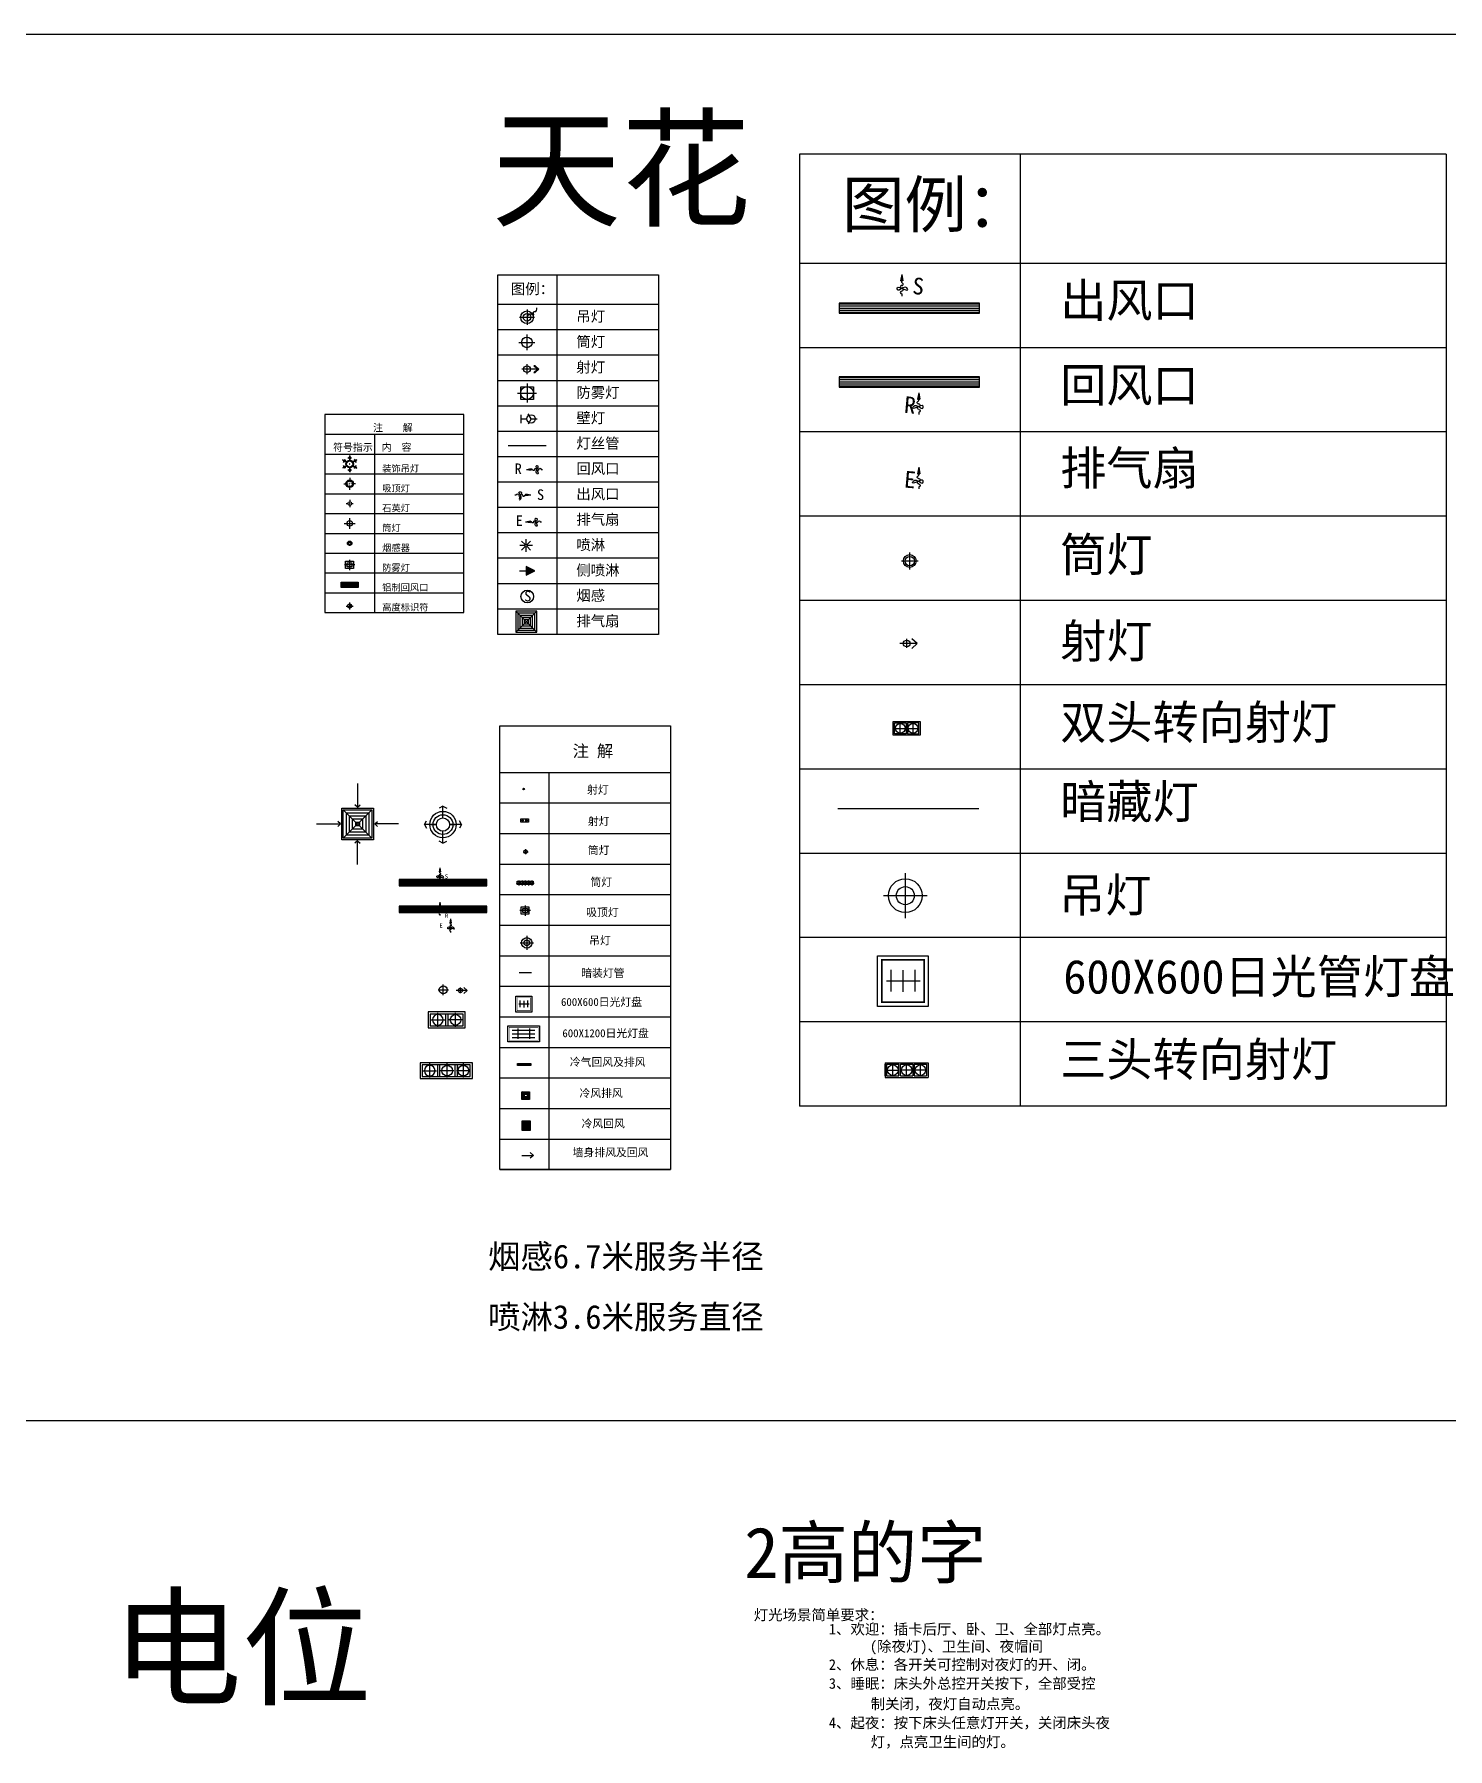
# Model space of a CAD drawing. Header units: millimetres. Extents: x 14385 to 129787, y 107826 to 186798.
# Drawn here: x 80893 to 94264, y 168550 to 184762 of the extents above; entities that cross this region are included whole.
import ezdxf

# ---------------------------------------------------------------- set-up
doc = ezdxf.new("R2010")
doc.units = ezdxf.units.MM
doc.header["$LTSCALE"] = 1000
doc.linetypes.add('DASHDOT2', pattern=[12.7, 6.35, -3.175, 0, -3.175])
for name, color, linetype in [('EM-ELEC', 61, 'Continuous'), ('EM-TEXT', 50, 'Continuous'), ('RC-FIN', 30, 'Continuous')]:
    doc.layers.add(name, color=color, linetype=linetype)
doc.styles.add('STO', font='')
doc.styles.get('STO').set_extended_font_data('SimSun')

# ---------------------------------------------------------------- blocks, each defined once
blk = doc.blocks.new('A$C17F63F54')
at = {"layer": 'RC-FIN'}
blk.add_hatch(color=22, dxfattribs=at).paths.add_polyline_path([(0, 128), (-7, 89), (6, 89)])
at = {"layer": 'RC-FIN', "color": 22}
for p, q in [((0, 128), (-7, 89, 304)), ((6, 89, 305), (-7, 89, 304)), ((0, 128), (6, 89, 305)), ((0, 87), (0, 89)), ((0, 80), (0, 87)), ((0, 12), (0, 0))]:
    blk.add_line(p, q, dxfattribs=at)
for centre, major_axis, start_param, end_param in [((0, 54), (5.86, 5.88), 0.633984, 2.356194), ((0, 54), (-5.94, 5.92), 0.785398, 2.356194), ((0, 21), (-5.94, 5.92), -0.785398, 0.785398), ((0, 21), (-5.94, 5.92), 0.785398, 2.356194), ((-4, 67), (-9.39, 9.35), 4.712389, 5.176037), ((0, 38), (-5.94, 5.92), 3.926991, 5.497787), ((0, 38), (5.92, 5.94), 3.926991, 5.497787), ((2, 69), (-4.65, 4.63), 2.20478, 4.248741), ((-4, 67), (-9.39, 9.35), 4.248741, 4.712389)]:
    blk.add_ellipse(centre, major_axis=major_axis, ratio=1, start_param=start_param, end_param=end_param, dxfattribs=at)
blk.add_spline([(0, 45, 8), (29, 49, -82), (13, 40, 8), (-27, 48, 8), (-25, 36, 8), (0, 45, 8)], degree=3, dxfattribs=at)

msp = doc.modelspace()

# ---------------------------------------------------------------- hatches: boundary and pattern name
at = {"layer": 'RC-FIN'}
for points in [[(89098.2, 182492.1), (89088, 182429.7), (89108.7, 182429.7)], [(89259.5, 181373.2), (89269.7, 181310.8), (89249, 181310.8)], [(89259.5, 180667.9), (89269.7, 180605.5), (89249, 180605.5)], [(85627.2, 179688.4), (85547.2, 179728.4), (85547.2, 179648.4)]]:
    msp.add_hatch(color=256, dxfattribs=at).paths.add_polyline_path(points)
h = msp.add_hatch(dxfattribs=at)
h.set_pattern_fill('DASH', color=256, scale=20.833333, angle=45, style=0)
h.set_pattern_definition([(45, (92348.4495, 177184.2437), (4e-16, 3.6828478), [2.6041667, -2.6041667])])
h.paths.add_polyline_path([(83876.7, 179355.7), (83895.4, 179355.7, 0.4142136), (83876.7, 179374.4)])
h.paths.add_polyline_path([(83876.7, 179336.9), (83876.7, 179355.7), (83857.9, 179355.7, 0.4142136)])
h = msp.add_hatch(dxfattribs=at)
h.set_pattern_fill('LINE', color=256, scale=100, style=0)
h.set_pattern_definition([(180.000004, (191200.315, 225902.225), (9e-07, -12.5), [])])
h.paths.add_polyline_path([(84344.8, 176710.5), (85172.8, 176710.4), (85172.8, 176770.4), (84344.8, 176770.5)])
h = msp.add_hatch(dxfattribs=at)
h.set_pattern_fill('LINE', color=256, scale=100, style=0)
h.set_pattern_definition([(180.000004, (191200.315, 225649.389), (9e-07, -12.5), [])])
h.paths.add_polyline_path([(84344.8, 176457.7), (85172.8, 176457.6), (85172.8, 176517.6), (84344.8, 176517.7)])
h = msp.add_hatch(dxfattribs=at)
h.set_pattern_fill('_U', color=256, scale=5, style=0, pattern_type=0)
h.set_pattern_definition([(0, (76256.6694, 166427.7955), (0, 5), [])])
h.paths.add_polyline_path([(85507.7, 174488.1), (85582.7, 174488.1), (85582.7, 174395.8), (85507.7, 174395.8)])

# ---------------------------------------------------------------- linework, layer by layer
at = {"color": 1}
for p, q in [((80368.9, 184762.2), (129786.9, 184762.2)), ((80368.9, 171654.3), (129786.9, 171654.3))]:
    msp.add_line(p, q, dxfattribs=at)
at = {"layer": 'RC-FIN'}
for p, q in [((94247.9, 183627.7), (88130.1, 183627.7)), ((88130.1, 183627.7), (88130.1, 174625.8)), ((90219.4, 183627.7), (90219.4, 174625.8, 0)), ((94247.9, 183627.7, 0), (94247.9, 174625.8, 0)), ((94247.9, 183627.7, 0), (94247.9, 174836.6, 0)), ((94247.9, 182595.5), (88130.1, 182595.5)), ((85277.4, 179086.7, 0), (85277.4, 182486.7)), ((85277.4, 182486.7), (86797.4, 182486.7)), ((85837.4, 182486.7), (85837.4, 179086.7)), ((86797.4, 182486.7), (86797.4, 179086.7)), ((89098.2, 182492.1, 5576.7), (89088, 182429.7, 6063.6)), ((89108.7, 182429.7, 6064), (89088, 182429.7, 6063.6)), ((89098.2, 182492.1, 5576.7), (89108.7, 182429.7, 6064)), ((89098.4, 182425.8, 5576.7), (89098.4, 182429.7, 5576.7)), ((89098.4, 182414.5, 5576.7), (89098.4, 182425.8, 5576.7)), ((89098.6, 182307.2, 5576.7), (89098.7, 182287.2, 5576.7)), ((86797.4, 182206.7, 0), (85277.4, 182206.7)), ((85482.2, 182086.9), (85626.2, 182086.9)), ((85554.2, 182158.9), (85554.2, 182014.9)), ((89833.3, 182219.6), (88508.4, 182219.7)), ((88508.4, 182219.7), (88508.4, 182123.7)), ((89833.3, 182210.5), (88508.4, 182210.5)), ((89833.3, 182190.5), (88508.4, 182190.5)), ((89833.3, 182170.5), (88508.4, 182170.5)), ((89833.3, 182150.5), (88508.4, 182150.5)), ((89833.3, 182130.5), (88508.4, 182130.5)), ((88508.4, 182123.7), (89833.3, 182123.6)), ((89833.3, 182123.6), (89833.3, 182219.6)), ((86797.4, 181966.7, 0), (85277.4, 181966.7)), ((85552.9, 181923.7, 0), (85552.9, 181773.7, 0)), ((85477.9, 181848.7, 0), (85627.9, 181848.7, 0)), ((94247.9, 181798.5), (88130.1, 181798.5)), ((86797.4, 181726.7, 0), (85277.4, 181726.7)), ((85666.2, 181595.3), (85506.2, 181595.3)), ((85554.2, 181547.3), (85554.2, 181643.3)), ((85630.2, 181627.3), (85618.2, 181627.3)), ((85618.2, 181627.3), (85654.2, 181595.3)), ((85654.2, 181595.3), (85618.2, 181563.3)), ((85666.2, 181595.3), (85630.2, 181627.3)), ((85630.2, 181563.3), (85666.2, 181595.3)), ((86797.4, 181486.7, 0), (85277.4, 181486.7)), ((85494.2, 181429.1), (85614.2, 181429.1)), ((85494.2, 181309.1), (85494.2, 181429.1)), ((85554.2, 181459.1), (85554.2, 181279.1)), ((85614.2, 181429.1), (85614.2, 181309.1)), ((85618.2, 181563.3), (85630.2, 181563.3)), ((89833.3, 181522.5), (88508.4, 181522.6)), ((88508.4, 181522.6), (88508.4, 181426.6)), ((89833.3, 181513.3), (88508.4, 181513.3)), ((89833.3, 181493.3), (88508.4, 181493.3)), ((89833.3, 181473.3), (88508.4, 181473.3)), ((89833.3, 181453.3), (88508.4, 181453.3)), ((89833.3, 181433.3), (88508.4, 181433.3)), ((88508.4, 181426.6), (89833.3, 181426.5)), ((89833.3, 181426.5), (89833.3, 181522.5)), ((85464.2, 181369.1), (85644.2, 181369.1)), ((85614.2, 181309.1), (85494.2, 181309.1)), ((89259.5, 181373.2, 2666.7), (89249, 181310.8, 3153.9)), ((89249, 181310.8, 3153.9), (89269.7, 181310.8, 3153.5)), ((89259.3, 181295.6, 2666.7), (89259.4, 181306.9, 2666.7)), ((89259.4, 181306.9, 2666.7), (89259.4, 181310.8, 2666.7)), ((89259.5, 181373.2, 2666.7), (89269.7, 181310.8, 3153.5)), ((86797.4, 181246.7, 0), (85277.4, 181246.7)), ((85498.3, 181084.7), (85498.3, 181164.7)), ((85498.3, 181124.7), (85552.1, 181124.7)), ((85592.1, 181124.7), (85563.3, 181174.6)), ((85592.1, 181124.7), (85563.3, 181074.7)), ((85592.1, 181124.7), (85649.8, 181124.7)), ((89259.1, 181188.3, 2666.7), (89259.1, 181168.3, 2666.7)), ((83642.8, 180980.5), (84955.3, 180980.5)), ((84111.5, 180980.5), (84111.5, 179293)), ((86797.4, 181006.7, 0), (85277.4, 181006.7)), ((94247.9, 181001.6), (88130.1, 181001.6)), ((83642.8, 180793), (84955.3, 180793)), ((83876.6, 180727.1), (83876.6, 180778.2)), ((83876.6, 180727.1), (83876.6, 180778.2)), ((83876.6, 180775.4), (83876.6, 180763.7)), ((83876.6, 180775.4), (83876.6, 180763.7)), ((86797.4, 180766.7, 0), (85277.4, 180766.7)), ((83642.8, 180605.5), (84955.3, 180605.5)), ((83852.5, 180713.2), (83808.2, 180738.7)), ((83852.5, 180713.2), (83808.2, 180738.7)), ((83852.5, 180685.3), (83808.2, 180659.7)), ((83852.5, 180685.3), (83808.2, 180659.7)), ((83810.7, 180737.3), (83820.7, 180731.5)), ((83810.7, 180737.3), (83820.7, 180731.5)), ((83810.7, 180661.2), (83820.7, 180667)), ((83810.7, 180661.2), (83820.7, 180667)), ((83823, 180675.4), (83817.3, 180685.3)), ((83823, 180675.4), (83817.3, 180685.3)), ((83817.5, 180713.4), (83823, 180723)), ((83817.5, 180713.4), (83823, 180723)), ((83829.2, 180733.8), (83834.9, 180743.6)), ((83829.2, 180733.8), (83834.9, 180743.6)), ((83834.7, 180655.1), (83829.2, 180664.7)), ((83834.7, 180655.1), (83829.2, 180664.7)), ((83831.5, 180725.3), (83841.8, 180719.3)), ((83831.5, 180725.3), (83841.8, 180719.3)), ((83831.5, 180673.2), (83841.8, 180679.1)), ((83831.5, 180673.2), (83841.8, 180679.1)), ((83870.4, 180640.9), (83859.1, 180640.9)), ((83870.4, 180640.9), (83859.1, 180640.9)), ((83859.3, 180757.6), (83870.4, 180757.6)), ((83859.3, 180757.6), (83870.4, 180757.6)), ((83876.6, 180751.4), (83876.6, 180739.5)), ((83876.6, 180751.4), (83876.6, 180739.5)), ((83876.6, 180671.4), (83876.6, 180620.3)), ((83876.6, 180671.4), (83876.6, 180620.3)), ((83876.6, 180647.1), (83876.6, 180659)), ((83876.6, 180647.1), (83876.6, 180659)), ((83876.6, 180623.1), (83876.6, 180634.7)), ((83876.6, 180623.1), (83876.6, 180634.7)), ((83882.8, 180757.6), (83894.2, 180757.6)), ((83882.8, 180757.6), (83894.2, 180757.6)), ((83893.9, 180640.9), (83882.8, 180640.9)), ((83893.9, 180640.9), (83882.8, 180640.9)), ((83900.8, 180713.2), (83945, 180738.7)), ((83900.8, 180713.2), (83945, 180738.7)), ((83900.8, 180685.3), (83945, 180659.7)), ((83900.8, 180685.3), (83945, 180659.7)), ((83921.8, 180725.3), (83911.5, 180719.3)), ((83921.8, 180725.3), (83911.5, 180719.3)), ((83921.8, 180673.2), (83911.5, 180679.1)), ((83921.8, 180673.2), (83911.5, 180679.1)), ((83924, 180664.7), (83918.4, 180654.9)), ((83924, 180664.7), (83918.4, 180654.9)), ((83918.5, 180743.4), (83924, 180733.8)), ((83918.5, 180743.4), (83924, 180733.8)), ((83930.2, 180723), (83935.9, 180713.2)), ((83930.2, 180723), (83935.9, 180713.2)), ((83935.8, 180685), (83930.2, 180675.4)), ((83935.8, 180685), (83930.2, 180675.4)), ((83942.6, 180737.3), (83932.5, 180731.5)), ((83942.6, 180737.3), (83932.5, 180731.5)), ((83942.6, 180661.2), (83932.5, 180667)), ((83942.6, 180661.2), (83932.5, 180667)), ((89259.5, 180667.9, 2666.7), (89249, 180605.5, 3153.9)), ((89249, 180605.5, 3153.9), (89269.7, 180605.5, 3153.5)), ((89259.4, 180601.6, 2666.7), (89259.4, 180605.5, 2666.7)), ((89259.5, 180667.9, 2666.7), (89269.7, 180605.5, 3153.5)), ((83820.9, 180511.7), (83857.3, 180511.7)), ((83820.9, 180511.7), (83861, 180511.7)), ((83876.6, 180567.4), (83876.6, 180527.3)), ((83876.6, 180567.4), (83876.6, 180531.1)), ((83876.6, 180456), (83876.6, 180496.1)), ((83876.6, 180456), (83876.6, 180492.3)), ((83932.3, 180511.7), (83892.2, 180511.7)), ((83932.3, 180511.7), (83896, 180511.7)), ((86797.4, 180526.7, 0), (85277.4, 180526.7)), ((89259.1, 180483, 2666.7), (89259.1, 180463, 2666.7)), ((89259.3, 180590.3, 2666.7), (89259.4, 180601.6, 2666.7)), ((83642.8, 180418), (84955.3, 180418)), ((83843, 180324.2), (83864.6, 180324.2)), ((83843, 180324.2), (83864.6, 180324.2)), ((83876.6, 180358.9), (83876.6, 180336.2)), ((83876.6, 180358.9), (83876.6, 180336.2)), ((83876.6, 180312.2), (83876.6, 180289)), ((83876.6, 180312.2), (83876.6, 180289)), ((83888.7, 180324.2), (83910.7, 180324.2)), ((83888.7, 180324.2), (83910.7, 180324.2)), ((86797.4, 180286.7, 0), (85277.4, 180286.7)), ((83642.8, 180230.5), (84955.3, 180230.5)), ((83824.6, 180136.7), (83858.5, 180136.7)), ((83824.6, 180136.7), (83929.4, 180136.7)), ((83876.6, 180086.3), (83876.6, 180187.9)), ((83876.6, 180086.3), (83876.6, 180118.6)), ((94247.9, 180204.6), (88130.1, 180204.6)), ((83642.8, 180043), (84955.3, 180043)), ((86797.4, 180046.7, 0), (85277.4, 180046.7)), ((85536, 179936.2), (85502.3, 179969.9)), ((85545, 179940), (85545, 179987.6)), ((85554, 179936.3), (85587.7, 179969.9)), ((83642.8, 179855.5), (84955.3, 179855.5)), ((86797.4, 179806.7, 0), (85277.4, 179806.7)), ((85532.3, 179927.2), (85484.7, 179927.2)), ((85502.3, 179884.5), (85536, 179918.2)), ((85545, 179866.9), (85545, 179914.5)), ((85587.7, 179884.6), (85554, 179918.2)), ((85605.4, 179927.3), (85557.8, 179927.2)), ((89174.8, 179702.3, 2666.7), (89174.8, 179861.9, 2666.7)), ((83642.8, 179668), (84955.3, 179668)), ((83924.5, 179745.1), (83826, 179745.1)), ((83875.2, 179791.4), (83875.2, 179695.1)), ((85483.2, 179688.4), (85547.2, 179688.4)), ((85547.2, 179728.4), (85547.2, 179648.4)), ((85627.2, 179688.4), (85547.2, 179728.4)), ((85547.2, 179648.4), (85627.2, 179688.4)), ((89098, 179781.5, 2666.7), (89252.8, 179781.5, 2666.7)), ((94247.9, 179685.9, 0), (94247.9, 179685.9, 0)), ((83642.8, 179480.5), (84955.3, 179480.5)), ((83802.9, 179571.5), (83950.4, 179571.5)), ((83802.9, 179567.7), (83950.4, 179567.7)), ((83802.9, 179564), (83950.4, 179564)), ((83802.9, 179560.2), (83950.4, 179560.2)), ((83802.9, 179556.5), (83950.4, 179556.5)), ((83802.9, 179552.7), (83950.4, 179552.7)), ((83802.9, 179549), (83950.4, 179549)), ((83802.9, 179545.2), (83950.4, 179545.2)), ((83802.9, 179541.5), (83950.4, 179541.5)), ((86797.4, 179566.7, 0), (85277.4, 179566.7)), ((83844.6, 179355.7), (83908.7, 179355.7)), ((83876.7, 179323.6), (83876.7, 179387.7)), ((86797.4, 179326.7), (85277.4, 179326.7)), ((86797.4, 179326.7, 0), (85277.4, 179326.7)), ((94247.9, 179407.6), (88130.1, 179407.6)), ((85647.2, 179307.1), (85447.2, 179107.1)), ((85447.2, 179307.1), (85647.2, 179107.1)), ((85647.2, 179307.1), (85447.2, 179307.1)), ((85447.2, 179307.1), (85447.2, 179107.1)), ((85627.2, 179287.1), (85467.2, 179287.1)), ((85467.2, 179287.1), (85467.2, 179127.1)), ((85607.2, 179267.1), (85487.2, 179267.1)), ((85487.2, 179267.1), (85487.2, 179147.1)), ((85487.2, 179147.1), (85607.2, 179147.1)), ((85587.2, 179247.1), (85507.2, 179247.1)), ((85507.2, 179247.1), (85507.2, 179167.1)), ((85507.2, 179167.1), (85587.2, 179167.1)), ((85567.2, 179227.1), (85527.2, 179227.1)), ((85527.2, 179227.1), (85527.2, 179187.1)), ((85527.2, 179187.1), (85567.2, 179187.1)), ((85567.2, 179187.1), (85567.2, 179227.1)), ((85587.2, 179167.1), (85587.2, 179247.1)), ((85607.2, 179147.1), (85607.2, 179267.1)), ((85627.2, 179127.1), (85627.2, 179287.1)), ((85647.2, 179107.1), (85647.2, 179307.1)), ((86797.4, 179086.7), (85277.4, 179086.7, 0)), ((86797.4, 179086.7, 0), (85277.4, 179086.7, 0)), ((85447.2, 179107.1), (85647.2, 179107.1)), ((85467.2, 179127.1), (85627.2, 179127.1)), ((89245.3, 179001.6, 2666.7), (89080.6, 179001.6, 2666.7)), ((89145.7, 178959.4, 2666.7), (89145.7, 179044.5, 2666.7)), ((89245.3, 179001.6, 2666.7), (89194.4, 179043.9, 2666.7)), ((89245.3, 179001.6, 2666.7), (89194.4, 178953.7, 2666.7)), ((94247.9, 178610.6, 0), (88130.1, 178610.6, 0)), ((89017.7, 178262.6, 0), (89273.7, 178262.6, 0)), ((89017.7, 178134.6, 0), (89017.7, 178262.6, 0)), ((89030.5, 178249.8, 0), (89139.3, 178249.8, 0)), ((89030.5, 178147.4, 0), (89030.5, 178249.8, 0)), ((89030.5, 178198.6, 0), (89139.3, 178198.6, 0)), ((89084.9, 178147.4, 0), (89084.9, 178249.8, 0)), ((89139.3, 178249.8, 0), (89139.3, 178147.4, 0)), ((89139.3, 178198.6, 0), (89152.1, 178198.6, 0)), ((89152.1, 178198.6, 0), (89260.9, 178198.6, 0)), ((89261, 178249.8, 0), (89152.2, 178249.8, 0)), ((89152.2, 178249.8, 0), (89152.2, 178147.4, 0)), ((89206.5, 178147.4, 0), (89206.5, 178249.8, 0)), ((89261, 178147.4, 0), (89261, 178249.8, 0)), ((89273.7, 178262.6, 0), (89273.7, 178134.6, 0)), ((89273.7, 178134.6, 0), (89017.7, 178134.6, 0)), ((89139.3, 178147.4, 0), (89030.5, 178147.4, 0)), ((89152.2, 178147.4, 0), (89261, 178147.4, 0)), ((85298.2, 177782.8), (86907.8, 177782.8)), ((85761.7, 177782.8), (85761.7, 174026.4)), ((94247.9, 177813.7, 0), (88130.1, 177813.7, 0)), ((84758.9, 177463.8), (84723.6, 177444.3)), ((84758.9, 177463.8), (84794.1, 177444.3)), ((84758.9, 177351.3), (84758.9, 177463.8)), ((85298.2, 177493.9), (86907.8, 177493.9)), ((88492.9, 177439.8, 2666.7), (89829, 177439.8, 2666.7)), ((84583.9, 177288.8), (84603.4, 177324.1)), ((84583.9, 177288.8), (84603.4, 177253.6)), ((84696.4, 177288.8), (84583.9, 177288.8)), ((84633.9, 177288.8), (84696.4, 177288.8)), ((84758.9, 177113.8), (84758.9, 177226.3)), ((84933.9, 177288.8), (84821.4, 177288.8)), ((84821.4, 177288.8), (84883.9, 177288.8)), ((84933.9, 177288.8), (84914.4, 177324.1)), ((84933.9, 177288.8), (84914.4, 177253.6)), ((85298.2, 177204.9), (86907.8, 177204.9)), ((84758.9, 177113.8), (84723.6, 177133.3)), ((84758.9, 177113.8), (84794.1, 177133.3)), ((85540.7, 177055.3), (85540.7, 177008.8)), ((85298.2, 176916), (86907.8, 176916)), ((85518.3, 177032.2), (85563.4, 177032.2)), ((94247.9, 177016.7), (88130.1, 177016.7)), ((85453.8, 176736.4), (85498.9, 176736.4)), ((85476.2, 176759.5), (85476.2, 176713)), ((85484.4, 176736.4), (85529.5, 176736.4)), ((85489.9, 176752.3), (85489.9, 176722.3)), ((85506.8, 176759.5), (85506.8, 176713)), ((85515, 176736.4), (85560.1, 176736.4)), ((85520.5, 176752.3), (85520.5, 176722.3)), ((85537.4, 176759.5), (85537.4, 176713)), ((85545.6, 176736.4), (85590.7, 176736.4)), ((85551.1, 176752.3), (85551.1, 176722.3)), ((85568, 176759.5), (85568, 176713)), ((85576.2, 176736.4), (85621.3, 176736.4)), ((85581.7, 176752.3), (85581.7, 176722.3)), ((85598.6, 176759.5), (85598.6, 176713)), ((85612.3, 176752.3), (85612.3, 176722.3)), ((89132.5, 176828, 0), (89132.5, 176402.4, 0)), ((94247.9, 176776.3, 0), (94247.9, 176776.3, 0)), ((85298.2, 176627), (86907.8, 176627)), ((88927.7, 176616.8, 0), (89340.5, 176616.8, 0)), ((85585.7, 176476.7), (85487.2, 176476.7)), ((85536.5, 176523), (85536.5, 176426.7)), ((85298.2, 176338.1), (86907.8, 176338.1)), ((85551.6, 176236), (85551.6, 176103)), ((85487.6, 176170), (85616.6, 176170)), ((94247.9, 176219.7), (88130.1, 176219.7)), ((85298.2, 176049.1), (86907.8, 176049.1)), ((84761.3, 175676.6, 1666.7), (84761.3, 175776.4, 1666.7)), ((84924.3, 175694.6), (84924.3, 175747.8)), ((84986.6, 175721), (84954.8, 175747.4)), ((85298.2, 175760.1), (86907.8, 175760.1)), ((85595.6, 175887.6), (85480.8, 175887.6)), ((89271.7, 175809.2, 0), (88956, 175809.2, 0)), ((94247.9, 175806.5, 0), (94247.9, 175806.5, 0)), ((84713.3, 175726.1, 1666.7), (84810.1, 175726.1, 1666.7)), ((84986.6, 175721), (84883.7, 175721)), ((84986.6, 175721), (84954.8, 175691.1)), ((85573.6, 175591.5), (85475, 175591.5)), ((84646.2, 175442.2, 1666.7), (84775.2, 175442.2, 1666.7)), ((84710.2, 175376.2, 1666.7), (84710.2, 175509.2, 1666.7)), ((84784, 175497.2, 1666.7), (84784, 175387.2, 1666.7)), ((84804, 175497.2, 1666.7), (84804, 175387.2, 1666.7)), ((84941.8, 175442.2, 1666.7), (84812.8, 175442.2, 1666.7)), ((84877.8, 175376.2, 1666.7), (84877.8, 175509.2, 1666.7)), ((85298.2, 175471.2), (86907.8, 175471.2)), ((94247.9, 175422.8, 0), (88130.1, 175422.8, 0)), ((85467.1, 175360.4), (85467.1, 175261.7)), ((85578.6, 175359.7), (85578.6, 175261.7)), ((85298.2, 175182.2), (86907.8, 175182.2)), ((84569.5, 174961.7, 1666.7), (84698.5, 174961.7, 1666.7)), ((84633.5, 174895.7, 1666.7), (84633.5, 175028.7, 1666.7)), ((84707.4, 175016.7, 1666.7), (84707.4, 174906.7, 1666.7)), ((84727.4, 175016.7, 1666.7), (84727.4, 174906.7, 1666.7)), ((84862.2, 174961.7, 1666.7), (84733.2, 174961.7, 1666.7)), ((84798.2, 174895.7, 1666.7), (84798.2, 175028.7, 1666.7)), ((84872.4, 175016.7, 1666.7), (84872.4, 174906.7, 1666.7)), ((85016, 174961.7, 1666.7), (84887, 174961.7, 1666.7)), ((84892.4, 175016.7, 1666.7), (84892.4, 174906.7, 1666.7)), ((84952, 174895.7, 1666.7), (84952, 175028.7, 1666.7)), ((85464.5, 175022.4), (85589.5, 175022.4)), ((85464.5, 175016.8), (85589.5, 175016.8)), ((88942, 175035.8, 0), (88942, 174898.2, 0)), ((88942, 175035.8, 0), (89217.3, 175035.8, 0)), ((88942, 175035.8, 0), (89348, 175035.8, 0)), ((88942, 174912, 0), (88942, 175022.1, 0)), ((88955.7, 175022.1, 0), (89072.7, 175022.1, 0)), ((88955.7, 175022.1, 0), (88955.7, 174912, 0)), ((88955.7, 174967, 0), (89072.7, 174967, 0)), ((89014.2, 174912, 0), (89014.2, 175022.1, 0)), ((89072.7, 174912, 0), (89072.7, 175022.1, 0)), ((89203.4, 174967, 0), (89086.4, 174967, 0)), ((89086.5, 174912, 0), (89086.5, 175022.1, 0)), ((89086.5, 175022.1, 0), (89203.5, 175022.1, 0)), ((89144.9, 174912, 0), (89144.9, 175022.1, 0)), ((89203.5, 175022.1, 0), (89203.5, 174912, 0)), ((89334.1, 174967, 0), (89217.2, 174967, 0)), ((89217.3, 175022.1, 0), (89217.3, 174912, 0)), ((89217.3, 175022.1, 0), (89334.2, 175022.1, 0)), ((89275.6, 174912, 0), (89275.6, 175022.1, 0)), ((89334.2, 175022.1, 0), (89334.2, 174912, 0)), ((89348, 175035.8, 0), (89348, 174898.2, 0)), ((85298.2, 174893.3), (86907.8, 174893.3)), ((85298.2, 174893.3), (86907.8, 174893.3)), ((88942, 174898.2, 0), (89217.3, 174898.2, 0)), ((88942, 174898.2, 0), (89348, 174898.2, 0)), ((88955.7, 174912, 0), (89072.7, 174912, 0)), ((89086.5, 174912, 0), (89203.5, 174912, 0)), ((89217.3, 174912, 0), (89334.2, 174912, 0)), ((85528.8, 174738.1), (85503.8, 174763.1)), ((85528.8, 174713.1), (85503.8, 174688.1)), ((85553.8, 174738.1), (85578.8, 174763.1)), ((85578.8, 174688.1), (85553.8, 174713.1)), ((94247.9, 174625.8, 0), (88130.1, 174625.8, 0)), ((85298.2, 174604.3), (86907.8, 174604.3)), ((85298.2, 174315.4), (86907.8, 174315.4)), ((85503.8, 174161.2), (85615.9, 174161.2)), ((85615.9, 174161.2), (85584, 174186.7)), ((85615.9, 174161.2), (85584, 174135.8)), ((85298.2, 174026.4), (86911.9, 174026.4)), ((85298.2, 174026.4), (86911.9, 174026.4)), ((85298.2, 174026.4), (86911.9, 174026.4))]:
    msp.add_line(p, q, dxfattribs=at)
at = {"layer": 'RC-FIN', "linetype": 'DASHDOT2', "ltscale": 10}
msp.add_line((85735.3, 180870.9), (85375.3, 180870.9), dxfattribs=at)
at = {"layer": 'RC-FIN'}
for points in [[(83642.8, 179293), (84955.3, 179293), (84955.3, 181168), (83642.8, 181168)], [(83859.1, 179957.1), (83861, 179960.5), (83865.3, 179958), (83863.3, 179954.7)], [(83865.4, 179964.8), (83868.7, 179966.8), (83871.2, 179962.5), (83867.8, 179960.6)], [(83874.7, 179968.4), (83878.5, 179968.4), (83878.5, 179963.4), (83874.7, 179963.4)], [(83884.5, 179966.8), (83887.9, 179964.8), (83885.4, 179960.6), (83882.1, 179962.5)], [(83892.3, 179960.5), (83894.2, 179957.1), (83889.9, 179954.7), (83888, 179958)], [(83857.4, 179947.3), (83857.4, 179951.1), (83862.4, 179951.1), (83862.4, 179947.3)], [(83861, 179938), (83859.1, 179941.3), (83863.3, 179943.8), (83865.3, 179940.4)], [(83868.7, 179931.6), (83865.4, 179933.6), (83867.8, 179937.8), (83871.2, 179935.9)], [(83878.5, 179930), (83874.7, 179930), (83874.7, 179935), (83878.5, 179935)], [(83887.9, 179933.6), (83884.5, 179931.6), (83882.1, 179935.9), (83885.4, 179937.8)], [(83894.2, 179941.3), (83892.3, 179938), (83888, 179940.4), (83889.9, 179943.8)], [(83895.8, 179951.1), (83895.8, 179947.3), (83890.9, 179947.3), (83890.9, 179951.1)], [(83911, 179709.8), (83837.5, 179709.8), (83837.5, 179780.3), (83911, 179780.3)], [(83896, 179724.8), (83852.5, 179724.8), (83852.5, 179765.3), (83896, 179765.3)], [(83795.4, 179581.5), (83957.9, 179581.5), (83957.9, 179531.5), (83795.4, 179531.5)], [(83802.9, 179574), (83950.4, 179574), (83950.4, 179539), (83802.9, 179539)], [(85298.3, 178222.7), (86911.9, 178222.7), (86911.9, 174026.4), (85298.2, 174026.4)], [(83801.4, 177144.5), (83801.4, 177444.5), (84101.4, 177444.5), (84101.4, 177144.5)], [(83816, 177159.1), (83816, 177429.8), (84086.8, 177429.8), (84086.8, 177159.1)], [(83845.3, 177188.4), (83845.3, 177400.5), (84057.5, 177400.5), (84057.5, 177188.4)], [(83874.6, 177217.6), (83874.6, 177371.3), (84028.2, 177371.3), (84028.2, 177217.6)], [(83903.9, 177246.9), (83903.9, 177342), (83999, 177342), (83999, 177246.9)], [(83933.1, 177276.2), (83933.1, 177312.7), (83969.7, 177312.7), (83969.7, 177276.2)], [(85496.4, 177343.1), (85569, 177343.1), (85569, 177313.1), (85496.4, 177313.1)], [(85461, 176752.3), (85612.3, 176752.3), (85612.3, 176722.3), (85461, 176722.3)], [(85572.2, 176441.4), (85498.7, 176441.4), (85498.7, 176511.9), (85572.2, 176511.9)], [(85557.2, 176456.4), (85513.7, 176456.4), (85513.7, 176496.9), (85557.2, 176496.9)], [(85598.2, 175666.3), (85598.2, 175516.3), (85448.2, 175516.3), (85448.2, 175666.3)], [(85372, 175384.9), (85672, 175384.9), (85672, 175234.9), (85372, 175234.9)], [(85464.5, 175028.4), (85589.5, 175028.4), (85589.5, 175010.8), (85464.5, 175010.8)], [(85503.8, 174763.1), (85578.8, 174763.1), (85578.8, 174688.1), (85503.8, 174688.1)], [(85516.3, 174750.6), (85566.3, 174750.6), (85566.3, 174700.6), (85516.3, 174700.6)], [(85528.8, 174738.1), (85553.8, 174738.1), (85553.8, 174713.1), (85528.8, 174713.1)], [(85507.7, 174488.1), (85582.7, 174488.1), (85582.7, 174395.8), (85507.7, 174395.8)]]:
    msp.add_lwpolyline(points, close=True, dxfattribs=at)
for points in [[(83826.4, 180669.8, 1), (83825.9, 180670.5, 1)], [(83826.4, 180669.8, 1), (83825.9, 180670.5, 1)], [(83826, 180728, 1), (83826.4, 180728.8, 1)], [(83826, 180728, 1), (83826.4, 180728.8, 1)], [(83877, 180697.4, 1), (83877, 180701.5, 1)], [(83877, 180697.4, 1), (83877, 180701.5, 1)], [(83877, 180641, 1), (83876.1, 180641, 1)], [(83877, 180641, 1), (83876.1, 180641, 1)], [(83876.2, 180757.5, 1), (83877.1, 180757.5, 1)], [(83876.2, 180757.5, 1), (83877.1, 180757.5, 1)], [(83926.8, 180728.7, 1), (83927.3, 180727.9, 1)], [(83926.8, 180728.7, 1), (83927.3, 180727.9, 1)], [(83927.2, 180670.5, 1), (83926.8, 180669.7, 1)], [(83927.2, 180670.5, 1), (83926.8, 180669.7, 1)], [(83876.6, 180510.3, 1), (83876.6, 180513.1, 1)], [(83876.6, 180510.3, 1), (83876.6, 180513.1, 1)], [(83875.8, 180324, 1), (83877.6, 180324, 1)], [(83875.8, 180324, 1), (83877.6, 180324, 1)], [(83876.9, 180135.5, 1), (83876.9, 180138.2, 1)], [(83876.9, 180135.5, 1), (83876.9, 180138.2, 1)]]:
    msp.add_lwpolyline(points, format="xyb", close=True, dxfattribs=at)
for points in [[(83951.4, 177677.1), (83951.4, 177452.1), (83926.4, 177477.1)], [(83951.4, 177677.1), (83951.4, 177452.1), (83976.4, 177477.1)], [(83816, 177159.1), (84086.8, 177429.8)], [(84086.8, 177159.1), (83816, 177429.8)], [(83563.6, 177294.5), (83788.6, 177294.5), (83763.6, 177319.5)], [(83563.6, 177294.5), (83788.6, 177294.5), (83763.6, 177269.5)], [(84339.3, 177294.5), (84114.3, 177294.5), (84139.3, 177319.5)], [(84339.3, 177294.5), (84114.3, 177294.5), (84139.3, 177269.5)], [(83951.4, 176911.8), (83951.4, 177136.8), (83926.4, 177111.8)], [(83951.4, 176911.8), (83951.4, 177136.8), (83976.4, 177111.8)], [(85487.4, 175624.3), (85487.4, 175561.1)], [(85522.4, 175623.3), (85522.4, 175560.1)], [(85558.4, 175624.3), (85558.4, 175561.1)], [(85414, 175345.1), (85627.2, 175345.1)], [(85414, 175274.1), (85627.2, 175274.1)], [(85415, 175309.1), (85628.2, 175309.1)]]:
    msp.add_lwpolyline(points, dxfattribs=at)
for points, elevation in [([(84344.8, 176710.5), (85172.8, 176710.4), (85172.8, 176770.4), (84344.8, 176770.5)], 0), ([(84344.8, 176457.7), (85172.8, 176457.6), (85172.8, 176517.6), (84344.8, 176517.7)], 0), ([(89350.2, 176048.7), (89350.2, 175568.7), (88870.2, 175568.7), (88870.2, 176048.7)], 0), ([(84969, 175517.2), (84619, 175517.2), (84619, 175367.2), (84969, 175367.2)], 1666.7), ([(84949, 175497.2), (84639, 175497.2), (84639, 175387.2), (84949, 175387.2)], 1666.7), ([(85037.4, 175036.7), (84542.4, 175036.7), (84542.4, 174886.7), (85037.4, 174886.7)], 1666.7), ([(85017.4, 175016.7), (84562.4, 175016.7), (84562.4, 174906.7), (85017.4, 174906.7)], 1666.7)]:
    msp.add_lwpolyline(points, close=True, dxfattribs=dict(at, elevation=elevation))
at = {"layer": 'RC-FIN', "const_width": 16, "elevation": 0}
msp.add_lwpolyline([(89310.2, 176008.7), (89310.2, 175608.7), (88910.2, 175608.7), (88910.2, 176008.7)], close=True, dxfattribs=at)
at = {"layer": 'RC-FIN', "elevation": 0}
for points in [[(88995.8, 175914.3), (88995.8, 175711.9)], [(89107.8, 175911.1), (89107.8, 175708.7)], [(89223, 175914.3), (89223, 175711.9)]]:
    msp.add_lwpolyline(points, dxfattribs=at)
at = {"layer": 'RC-FIN', "const_width": 5}
for points in [[(85585.7, 175653.8), (85585.7, 175528.8), (85460.7, 175528.8), (85460.7, 175653.8)], [(85384.5, 175372.4), (85659.5, 175372.4), (85659.5, 175247.4), (85384.5, 175247.4)]]:
    msp.add_lwpolyline(points, close=True, dxfattribs=at)
at = {"layer": 'RC-FIN'}
for centre, radius in [((85554.2, 182086.9), 60), ((85554.2, 182086.9), 36), ((85552.9, 181848.7, 0), 50), ((85554.2, 181595.3), 32), ((85554.2, 181369.1), 60), ((85592.1, 181124.7), 40), ((83876.6, 180757.6), 9), ((83826.1, 180728.4), 9), ((83826.1, 180670.1), 9), ((83876.6, 180699.2), 35.1), ((83876.6, 180699.2), 29.7), ((83876.6, 180640.9), 9), ((83927.1, 180728.4), 9), ((83927.1, 180670.1), 9), ((83876.6, 180511.7), 35.6), ((83876.6, 180511.7), 28.1), ((83876.6, 180324.2), 17.5), ((83876.6, 180136.7), 26.2), ((83876.6, 179949.2), 21), ((83876.6, 179949.2), 10.5), ((89174.8, 179781.5, 2666.7), 60), ((89174.8, 179780.9, 2666.7), 44.3), ((85556.7, 179445.8), 60), ((83876.7, 179355.7), 18.8), ((89145.7, 179001.6, 2666.7), 32), ((89084.9, 178198.6, 0), 46.6), ((89206.5, 178198.6, 0), 46.6), ((85522, 177625.2), 7.5), ((84758.9, 177288.8), 125), ((84758.9, 177288.8), 93.8), ((84758.9, 177288.8), 62.5), ((85512.5, 177327.4), 7.5), ((85549.6, 177327.4), 7.5), ((85540.7, 177032.2), 17.5), ((85476.2, 176736.4), 17.5), ((85506.8, 176736.4), 17.5), ((85537.4, 176736.4), 17.5), ((85568, 176736.4), 17.5), ((85598.6, 176736.4), 17.5), ((89132.5, 176616.8, 0), 160), ((89132.5, 176616.8, 0), 85.2), ((85551.6, 176170), 50), ((85551.6, 176170), 26.6), ((84761.3, 175726.1, 1666.7), 37.5), ((84924.3, 175721), 20), ((84877.8, 175442.2, 1666.7), 50), ((84798.2, 174961.7, 1666.7), 50), ((84952, 174961.7, 1666.7), 50), ((89014.2, 174967, 0), 50.1), ((89144.9, 174967, 0), 50.1), ((89275.6, 174967, 0), 50.1)]:
    msp.add_circle(centre, radius, dxfattribs=at)
for start, end in [(156.31387, 173.68613), (126.31387, 143.68613), (96.31387, 113.68613), (66.31387, 83.68613), (36.31387, 53.68613), (6.31387, 23.68613), (186.31387, 203.68613), (216.31387, 233.68613), (246.31387, 263.68613), (276.31387, 293.68613), (306.31387, 323.68613), (336.31387, 353.68613)]:
    msp.add_arc((83876.6, 179949.2), 17.5, start, end, dxfattribs=at)
for centre, major_axis, start_param, end_param in [((89098.3, 182374.3, 5576.7), (9.39, 9.39), 0.6360116, 2.3582222), ((89091.7, 182394.4, 5576.7), (-15, 15), -1.5687686, -1.105121), ((89101.9, 182397.8, 5576.7), (7.42, 7.42), 3.7776042, 5.8215654), ((89091.7, 182394.4, 5576.7), (15, 15), 5.8215654, 6.285213), ((89098.5, 182374.3, 5576.7), (9.48, 9.48), 2.3582222, 3.9290185), ((89098.6, 182320.6, 5576.7), (-9.48, 9.48), -0.7833704, 0.7874259), ((89098.6, 182320.6, 5576.7), (9.48, 9.48), 2.3582222, 3.9290185), ((89098.5, 182347.4, 5576.7), (-9.48, 9.48), 3.9290185, 5.4998149), ((89098.5, 182347.4, 5576.7), (9.48, 9.48), 3.9290185, 5.4998149)]:
    msp.add_ellipse(centre, major_axis=major_axis, ratio=1, start_param=start_param, end_param=end_param, dxfattribs=at)
at = {"layer": 'RC-FIN', "extrusion": (0, 0, -1)}
for centre, major_axis, start_param, end_param in [((89255.9, 181278.9, 2666.7), (7.42, 7.42), 2.2068079, 4.2507691), ((89266, 181275.5, 2666.7), (-15, 15), 5.8215654, 6.285213), ((89266, 181275.5, 2666.7), (-15, 15), 0.0020277, 0.4656753), ((89259.4, 181255.4, 2666.7), (-9.39, 9.39), 0.6360116, 2.3582222), ((89259.3, 181255.4, 2666.7), (-9.48, 9.48), 2.3582222, 3.9290185), ((89259.2, 181228.5, 2666.7), (9.48, 9.48), 3.9290185, 5.4998149), ((89259.2, 181228.5, 2666.7), (-9.48, 9.48), 3.9290185, 5.4998149), ((89259.2, 181201.7, 2666.7), (9.48, 9.48), 0.7874259, 2.3582222), ((89259.2, 181201.7, 2666.7), (9.48, 9.48), -0.7833704, 0.7874259), ((89255.9, 180573.5, 2666.7), (7.42, 7.42), 2.2068079, 4.2507691), ((89259.2, 180523.2, 2666.7), (9.48, 9.48), 3.9290185, 5.4998149), ((89259.2, 180523.2, 2666.7), (-9.48, 9.48), 3.9290185, 5.4998149), ((89266, 180570.1, 2666.7), (-15, 15), 5.8215654, 6.285213), ((89266, 180570.1, 2666.7), (-15, 15), 0.0020277, 0.4656753), ((89259.4, 180550, 2666.7), (-9.39, 9.39), 0.6360116, 2.3582222), ((89259.2, 180496.4, 2666.7), (9.48, 9.48), 0.7874259, 2.3582222), ((89259.3, 180550, 2666.7), (-9.48, 9.48), 2.3582222, 3.9290185), ((89259.2, 180496.4, 2666.7), (9.48, 9.48), -0.7833704, 0.7874259), ((85545, 179927.2), (-9.01, 9.01), 5.8901934, 12.1733787)]:
    msp.add_ellipse(centre, major_axis=major_axis, ratio=1, start_param=start_param, end_param=end_param, dxfattribs=at)
at = {"layer": 'RC-FIN', "extrusion": (3.33593e-12, 3.44894e-17, -1)}
for centre in [(84710.2, 175442.2, 1666.7), (84633.5, 174961.7, 1666.7)]:
    msp.add_ellipse(centre, major_axis=(-35.4, 35.4), ratio=1, start_param=2.3561334, end_param=8.6393187, dxfattribs=at)
at = {"layer": 'RC-FIN'}
for points in [[(89098.3, 182359.3, 5589.7), (89145.5, 182365.1, 5446.3), (89120.1, 182350.8, 5589.7), (89056.1, 182364.2, 5589.7), (89058, 182345.5, 5589.7), (89098.3, 182359.3, 5589.7)], [(85554.2, 182086.9), (85591.9, 182117.3), (85616, 182107.4), (85618.1, 182140.6), (85628.9, 182139.6), (85647.7, 182174.8)]]:
    msp.add_spline(points, degree=3, dxfattribs=at)
for points in [[(89259.4, 181240.4, 2679.7), (89243, 181248.7, 2599.6), (89210.6, 181265.1, 2442.1), (89181.4, 181194.7, 2706.7), (89306, 181270.4, 2678.5), (89300.9, 181211.1, 2679.9), (89276.4, 181228.4, 2679.8), (89259.4, 181240.4, 2679.7)], [(89259.4, 180535, 2679.7), (89243, 180543.4, 2599.6), (89210.6, 180559.8, 2442.1), (89181.4, 180489.4, 2706.7), (89306, 180565.1, 2678.5), (89300.9, 180505.8, 2679.9), (89276.4, 180523.1, 2679.8), (89259.4, 180535, 2679.7)]]:
    msp.add_open_spline(points, degree=3, knots=[0, 0, 0, 0, 188.8687748, 371.7473783, 453.5314769, 477.0623076, 530.3921036, 530.3921036, 530.3921036, 530.3921036], dxfattribs=at)

# ---------------------------------------------------------------- block references
at = {"layer": 'RC-FIN', "yscale": 1.2, "zscale": 1.2}
for p, xscale, rotation in [((85701.2, 180647.7), -1.2, 90), ((85437.5, 180404.1, -2.1), 1.2, 270), ((85692.1, 180151.5), -1.2, 90)]:
    msp.add_blockref('A$C17F63F54', p, dxfattribs=dict(at, xscale=xscale, rotation=rotation))
at = {"layer": 'RC-FIN'}
for p in [(84729.1, 176752.2), (84729.1, 176428.2), (84830.5, 176268.1)]:
    msp.add_blockref('A$C17F63F54', p, dxfattribs=at)

# ---------------------------------------------------------------- texts
at = {"layer": 'EM-ELEC', "style": 'STO'}
msp.add_text('电位', height=900, dxfattribs=at).set_placement((81628, 169056.8))
at = {"layer": 'EM-TEXT', "style": 'STO'}
msp.add_text('2高的字', height=480, dxfattribs=at).set_placement((87608.5, 170164.2))
for s, p in [('灯光场景简单要求：', (87698.9, 169765.6)), ('1、欢迎：插卡后厅、卧、卫、全部灯点亮。', (88409.2, 169630.9)), ('(除夜灯)、卫生间、夜帽间', (88797.4, 169467.6)), ('2、休息：各开关可控制对夜灯的开、闭。', (88409.2, 169295.8)), ('3、睡眠：床头外总控开关按下，全部受控', (88409.2, 169117)), ('制关闭，夜灯自动点亮。', (88804.6, 168924.1)), ('4、起夜：按下床头任意灯开关，关闭床头夜', (88409.2, 168745.3)), ('灯，点亮卫生间的灯。', (88804.6, 168564.6))]:
    msp.add_text(s, height=100, rotation=0.00061, dxfattribs=at).set_placement(p)
at = {"layer": 'RC-FIN', "linetype": 'Continuous', "style": 'STO'}
msp.add_text('天花', height=900, dxfattribs=at).set_placement((85218.1, 183039.4))
at = {"layer": 'RC-FIN', "style": 'STO'}
for s, height, p in [('图例：', 432, (88535.1, 182936.4, 0)), ('图例：', 100, (85400.7, 182304.8, 0)), ('出风口', 320, (90598.1, 182086.6, 0)), ('吊灯', 100, (86020.4, 182044.9, 0)), ('筒灯', 100, (86020.4, 181804.9, 0)), ('射灯', 100, (86020.4, 181564.9, 0)), ('回风口', 320, (90598.1, 181285.2, 0)), ('防雾灯', 100, (86020.4, 181324.9, 0)), ('壁灯', 100, (86020.4, 181084.9, 0)), ('注    解', 68.75, (84097.3, 181007.5)), ('灯丝管', 100, (86020.4, 180844.9, 0)), ('符号指示', 68.75, (83719.7, 180822.1)), ('内  容', 68.75, (84179.9, 180822.1)), ('排气扇', 320, (90598.1, 180500.7, 0)), ('装饰吊灯', 62.5, (84183.9, 180624.8)), ('R', 100, (85436, 180603.9, -1116.2)), ('回风口', 100, (86020.4, 180604.9, 0)), ('吸顶灯', 62.5, (84183.9, 180437.3)), ('S', 100, (85647.9, 180358.5, -1116.2)), ('出风口', 100, (86020.4, 180364.9, 0)), ('石英灯', 62.5, (84183.9, 180249.8)), ('筒灯', 62.5, (84183.9, 180062.3)), ('E', 100, (85446.9, 180113.1, -1116.2)), ('排气扇', 100, (86020.4, 180124.9, 0)), ('喷淋', 100, (86020.4, 179884.9, 0)), ('筒灯', 320, (90598.1, 179682.5, 0)), ('烟感器', 62.5, (84183.9, 179874.8)), ('防雾灯', 62.5, (84183.9, 179687.3)), ('侧喷淋', 100, (86020.4, 179644.9, 0)), ('铝制回风口', 62.5, (84183.9, 179499.8)), ('S', 100, (85527, 179399.7, -1116.2)), ('烟感', 100, (86020.4, 179404.9, 0)), ('高度标识符', 62.5, (84183.9, 179312.3)), ('排气扇', 100, (86020.4, 179164.9, 0)), ('射灯', 320, (90598.1, 178864.3, 0)), ('双头转向射灯', 320, (90598.1, 178096.6, 0)), ('注 解', 112.5, (85985.8, 177928.3)), ('暗藏灯', 320, (90598.1, 177346.4, 0)), ('射灯', 75, (86122.2, 177580.7)), ('射灯', 75, (86130.2, 177282.5)), ('筒灯', 75, (86130.2, 177008.8)), ('S', 40, (84775.8, 176778.2, 3485.5)), ('筒灯', 75, (86154.2, 176708.2)), ('吊灯', 320, (90587.9, 176462.7)), ('R', 40, (84777.7, 176407.3, 1666.7)), ('吸顶灯', 75, (86114.3, 176421.8)), ('E', 40, (84724.9, 176315.6, 1666.7)), ('吊灯', 75, (86141.8, 176155.7)), ('暗装灯管', 75, (86066.8, 175847.6)), ('600X600日光管灯盘', 320, (90627.7, 175690.6, 0)), ('600X600日光灯盘', 75, (85875.5, 175573.7)), ('600X1200日光灯盘', 75, (85888.6, 175278.4)), ('三头转向射灯', 320, (90598.1, 174908.8, 0)), ('冷气回风及排风', 75, (85958.9, 175005.8)), ('冷风排风', 75, (86050.5, 174711.7)), ('冷风回风', 75, (86070.2, 174423.4)), ('墙身排风及回风', 75, (85986.1, 174151.6)), ('烟感6.7米服务半径', 225, (85185.5, 173092.5)), ('喷淋3.6米服务直径', 225, (85185.5, 172520.8))]:
    msp.add_text(s, height=height, dxfattribs=at).set_placement(p)
for s, p in [('S', (89194.9, 182307, 5576.7)), ('R', (89116.5, 181182.4, 2666.7)), ('E', (89116.5, 180477, 2666.7))]:
    msp.add_text(s, height=158.1, rotation=355.00244, dxfattribs=at).set_placement(p)

doc.saveas('drawing.dxf')
